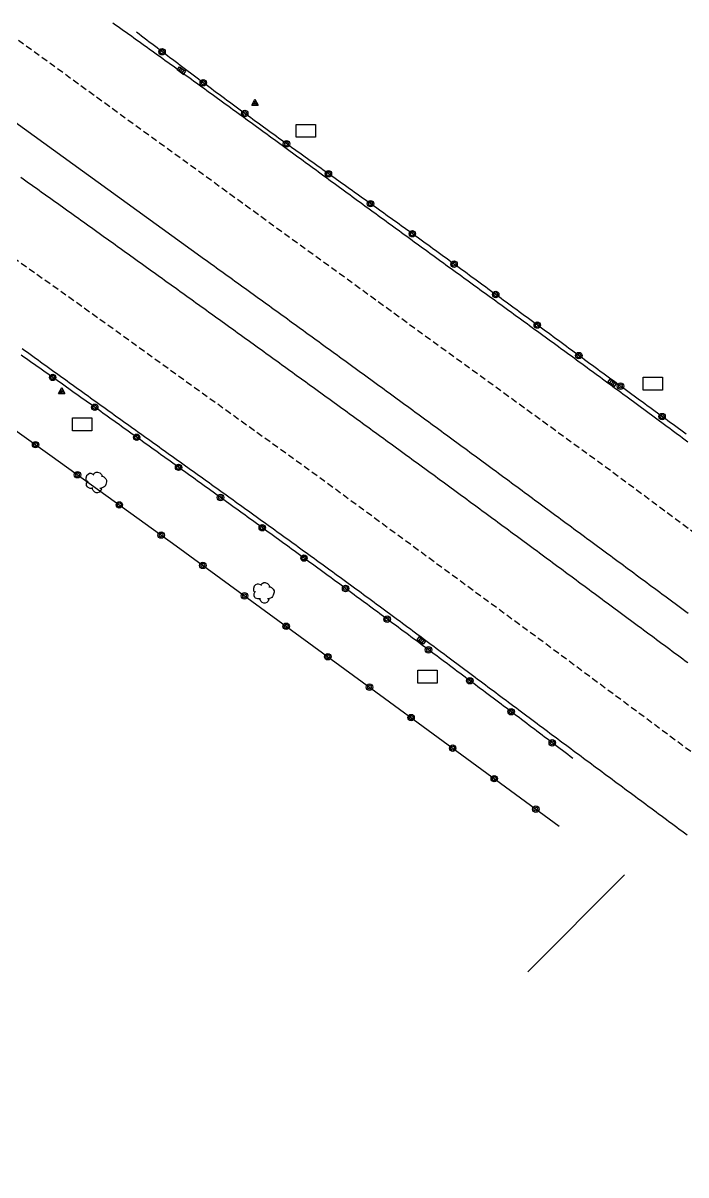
# Model space of a CAD drawing. Header units: millimetres. Extents: x 146603 to 147000, y 145000 to 146000.
# Drawn here: x 146835.2 to 146886.6, y 145393.5 to 145482.8 of the extents above; entities that cross this region are included whole.
import ezdxf

# ---------------------------------------------------------------- set-up
doc = ezdxf.new("R2010")
doc.units = ezdxf.units.MM
doc.linetypes.add('DASHED', pattern=[0.75, 0.5, -0.25])
doc.layers.get('0').update_dxf_attribs({"linetype": 'CONTINUOUS'})
for name, color, linetype in [('W0001', 6, 'DASHED'), ('W0008', 7, 'CONTINUOUS'), ('W0300', 7, 'CONTINUOUS'), ('W0302', 3, 'CONTINUOUS'), ('W0322', 7, 'CONTINUOUS'), ('W0400', 7, 'CONTINUOUS'), ('W0851', 7, 'CONTINUOUS'), ('W1471', 7, 'CONTINUOUS')]:
    doc.layers.add(name, color=color, linetype=linetype)

# ---------------------------------------------------------------- blocks, each defined once
blk = doc.blocks.new('T400')
for p, q in [((-0.15, 0.3), (0.15, 0.3)), ((-0.15, -0.25), (-0.15, 0.3)), ((-0.15, 0.15), (0.15, 0.15)), ((-0.15, 0), (0.15, 0)), ((0.15, 0.3), (0.15, -0.25)), ((-0.15, -0.15), (0.15, -0.15)), ((-0.15, -0.25), (-0.15, -0.3)), ((-0.15, -0.3), (0.15, -0.3)), ((0.15, -0.3), (0.15, -0.25))]:
    blk.add_line(p, q)
blk = doc.blocks.new('T851')
for p, q in [((-0.25, -0.15), (0, 0.317)), ((0, 0.317), (0.25, -0.15)), ((-0.25, -0.15), (0.25, -0.15))]:
    blk.add_line(p, q)
for major_axis in [(-0.106, 0.106), (-0.0354, 0.0354), (-0.0236, 0.0236)]:
    blk.add_ellipse((0, 0), major_axis=major_axis, ratio=1, start_param=3.926991, end_param=10.210176)
blk = doc.blocks.new('T300')
for p, q in [((-0.8, 0.514), (-0.857, 0.343)), ((-0.857, 0.343), (-0.857, 0.171)), ((-0.857, 0.171), (-0.743, 0.057)), ((-0.686, 0.629), (-0.8, 0.514)), ((-0.8, -0.057), (-0.743, 0.057)), ((-0.743, 0.057), (-0.686, 0.114)), ((-0.571, 0.686), (-0.686, 0.629)), ((-0.457, 0.686), (-0.571, 0.686)), ((-0.286, 0.629), (-0.457, 0.686)), ((-0.286, 0.629), (-0.171, 0.743)), ((-0.229, 0.571), (-0.286, 0.629)), ((-0.171, 0.743), (-0.057, 0.8)), ((-0.057, 0.8), (0.057, 0.8)), ((0.057, 0.8), (0.229, 0.743)), ((0.229, 0.743), (0.343, 0.629)), ((0.343, 0.629), (0.4, 0.514)), ((0.457, 0.457), (0.343, 0.457)), ((0.4, 0.514), (0.4, 0.457)), ((0.571, 0.4), (0.457, 0.457)), ((0.571, 0.4), (0.686, 0.286)), ((0.686, 0.286), (0.743, 0.171)), ((0.743, 0.057), (0.686, -0.171)), ((0.743, 0.171), (0.743, 0.057)), ((-0.8, -0.171), (-0.8, -0.057)), ((-0.8, -0.229), (-0.8, -0.171)), ((-0.743, -0.343), (-0.8, -0.229)), ((-0.686, -0.4), (-0.743, -0.343)), ((-0.514, -0.457), (-0.686, -0.4)), ((-0.4, -0.457), (-0.514, -0.457)), ((-0.4, -0.457), (-0.343, -0.457)), ((-0.343, -0.457), (-0.343, -0.4)), ((-0.343, -0.514), (-0.343, -0.457)), ((-0.286, -0.629), (-0.343, -0.514)), ((-0.171, -0.743), (-0.286, -0.629)), ((-0.057, -0.8), (-0.171, -0.743)), ((0.057, -0.8), (-0.057, -0.8)), ((0.171, -0.743), (0.057, -0.8)), ((0.229, -0.686), (0.171, -0.743)), ((0.286, -0.457), (0.229, -0.457)), ((0.286, -0.629), (0.229, -0.686)), ((0.457, -0.4), (0.286, -0.457)), ((0.343, -0.514), (0.286, -0.629)), ((0.343, -0.514), (0.343, -0.457)), ((0.571, -0.343), (0.457, -0.4)), ((0.629, -0.286), (0.571, -0.343)), ((0.686, -0.171), (0.629, -0.286))]:
    blk.add_line(p, q)
blk = doc.blocks.new('t322o')
at = {"color": 0, "linetype": 'Continuous'}
for radius in [0.25, 0.15]:
    blk.add_circle((0, 0), radius, dxfattribs=at)
blk = doc.blocks.new('T1471')
at = {"color": 0, "linetype": 'Continuous', "flags": 128}
blk.add_lwpolyline([(-0.75, -0.5), (-0.75, 0.5), (0.75, 0.5), (0.75, -0.5), (-0.75, -0.5)], dxfattribs=at)

msp = doc.modelspace()

# ---------------------------------------------------------------- linework, layer by layer
at = {"layer": 'W0001', "flags": 128}
for points in [[(146714.899, 145560.923), (146724.943, 145554.523), (146735.194, 145548.207), (146738.35, 145546.275), (146761.412, 145532.194), (146774.704, 145524.092), (146784.803, 145517.783), (146792.586, 145512.641), (146802.531, 145505.455), (146810.686, 145499.32), (146818.858, 145493.133), (146826.226, 145487.659), (146834.694, 145481.591), (146880.262, 145448.486), (146904.773, 145430.259), (146927.269, 145413.093), (146944.161, 145399.935), (146958.376, 145388.557), (146973.742, 145376.116), (146987.79, 145364.62), (146999.88, 145354.599), (147000, 145354.466)], [(146707.973, 145547.935), (146718.012, 145541.722), (146727.45, 145535.754), (146731.657, 145533.029), (146747.746, 145522.956), (146762.309, 145513.635), (146780.423, 145501.8), (146803.616, 145486.037), (146821.347, 145473.881), (146838.752, 145461.58), (146858.146, 145447.616), (146875.227, 145435.064), (146889.268, 145424.64), (146903.973, 145413.601), (146918.146, 145402.701), (146933.24, 145390.938), (146951.244, 145376.691), (146968.381, 145362.753), (146981.193, 145352.263), (146988.787, 145345.982), (146998.137, 145339.83), (147000, 145338.115)]]:
    msp.add_lwpolyline(points, dxfattribs=at)
at = {"layer": 'W0008', "flags": 128}
for points in [[(146842.188, 145482.809), (146842.393, 145482.664), (146842.598, 145482.519), (146842.802, 145482.373), (146843.006, 145482.228), (146843.211, 145482.082), (146843.415, 145481.937), (146843.619, 145481.791), (146843.823, 145481.645), (146844.026, 145481.5), (146844.229, 145481.355), (146844.431, 145481.21), (146844.634, 145481.064), (146844.836, 145480.919), (146845.039, 145480.774), (146845.241, 145480.629), (146845.443, 145480.483), (146845.646, 145480.338), (146845.848, 145480.192), (146846.05, 145480.047), (146846.252, 145479.901), (146846.455, 145479.755), (146846.657, 145479.61), (146846.859, 145479.464), (146847.061, 145479.318), (146847.263, 145479.172), (146847.465, 145479.027), (146847.667, 145478.881), (146847.869, 145478.735), (146848.071, 145478.589), (146848.273, 145478.443), (146848.475, 145478.296), (146848.677, 145478.15), (146848.878, 145478.004), (146849.08, 145477.858), (146849.282, 145477.712), (146849.484, 145477.565), (146849.685, 145477.419), (146849.887, 145477.273), (146850.089, 145477.126), (146850.29, 145476.98), (146850.492, 145476.833), (146850.693, 145476.687), (146850.895, 145476.54), (146851.096, 145476.394), (146851.298, 145476.247), (146851.499, 145476.101), (146851.701, 145475.954), (146851.902, 145475.807), (146852.104, 145475.661), (146852.305, 145475.514), (146852.507, 145475.367), (146852.708, 145475.22), (146852.909, 145475.074), (146853.111, 145474.927), (146853.312, 145474.78), (146853.513, 145474.633), (146853.715, 145474.486), (146853.916, 145474.339), (146854.117, 145474.192), (146854.318, 145474.045), (146854.52, 145473.899), (146854.721, 145473.752), (146854.922, 145473.605), (146855.123, 145473.458), (146855.324, 145473.311), (146855.526, 145473.164), (146855.727, 145473.017), (146855.928, 145472.869), (146856.129, 145472.722), (146856.33, 145472.575), (146856.531, 145472.428), (146856.733, 145472.281), (146856.934, 145472.134), (146857.135, 145471.987), (146857.336, 145471.84), (146857.537, 145471.693), (146857.738, 145471.546), (146857.939, 145471.399), (146858.141, 145471.251), (146858.342, 145471.104), (146858.543, 145470.957), (146858.744, 145470.81), (146858.945, 145470.663), (146859.146, 145470.516), (146859.347, 145470.369), (146859.548, 145470.222), (146859.75, 145470.075), (146859.951, 145469.928), (146860.152, 145469.78), (146860.353, 145469.633), (146860.554, 145469.486), (146860.755, 145469.339), (146860.956, 145469.192), (146861.158, 145469.045), (146861.359, 145468.898), (146861.56, 145468.751), (146861.761, 145468.604), (146861.962, 145468.457), (146862.164, 145468.31), (146862.365, 145468.163), (146862.566, 145468.016), (146862.767, 145467.869), (146862.969, 145467.722), (146863.17, 145467.575), (146863.371, 145467.428), (146863.572, 145467.282), (146863.774, 145467.135), (146863.975, 145466.988), (146864.176, 145466.841), (146864.378, 145466.694), (146864.579, 145466.548), (146864.781, 145466.401), (146864.982, 145466.254), (146865.183, 145466.108), (146865.385, 145465.961), (146865.586, 145465.814), (146865.789, 145465.667), (146865.992, 145465.52), (146866.194, 145465.372), (146866.397, 145465.225), (146866.599, 145465.078), (146866.802, 145464.93), (146867.005, 145464.783), (146867.207, 145464.636), (146867.41, 145464.489), (146867.613, 145464.341), (146867.816, 145464.194), (146868.018, 145464.047), (146868.221, 145463.9), (146868.424, 145463.753), (146868.626, 145463.605), (146868.829, 145463.458), (146869.032, 145463.311), (146869.235, 145463.164), (146869.437, 145463.017), (146869.64, 145462.87), (146869.843, 145462.722), (146870.046, 145462.575), (146870.249, 145462.428), (146870.451, 145462.281), (146870.654, 145462.134), (146870.857, 145461.987), (146871.06, 145461.84), (146871.262, 145461.692), (146871.465, 145461.545), (146871.668, 145461.398), (146871.871, 145461.251), (146872.073, 145461.104), (146872.276, 145460.957), (146872.479, 145460.809), (146872.681, 145460.662), (146872.884, 145460.515), (146873.087, 145460.368), (146873.289, 145460.22), (146873.492, 145460.073), (146873.695, 145459.926), (146873.897, 145459.779), (146874.1, 145459.631), (146874.303, 145459.484), (146874.505, 145459.337), (146874.708, 145459.189), (146874.91, 145459.042), (146875.113, 145458.894), (146875.315, 145458.747), (146875.518, 145458.599), (146875.72, 145458.452), (146875.923, 145458.304), (146876.125, 145458.157), (146876.328, 145458.009), (146876.53, 145457.861), (146876.733, 145457.714), (146876.935, 145457.566), (146877.137, 145457.418), (146877.34, 145457.271), (146877.542, 145457.123), (146877.744, 145456.975), (146877.946, 145456.827), (146878.148, 145456.679), (146878.351, 145456.531), (146878.553, 145456.383), (146878.755, 145456.235), (146878.957, 145456.087), (146879.159, 145455.939), (146879.361, 145455.791), (146879.563, 145455.642), (146879.763, 145455.495), (146879.964, 145455.348), (146880.164, 145455.201), (146880.364, 145455.054), (146880.565, 145454.906), (146880.765, 145454.759), (146880.965, 145454.612), (146881.166, 145454.465), (146881.366, 145454.317), (146881.566, 145454.17), (146881.766, 145454.022), (146881.967, 145453.875), (146882.167, 145453.728), (146882.367, 145453.58), (146882.567, 145453.433), (146882.767, 145453.285), (146882.967, 145453.137), (146883.167, 145452.99), (146883.367, 145452.842), (146883.567, 145452.695), (146883.768, 145452.547), (146883.968, 145452.399), (146884.168, 145452.252), (146884.368, 145452.104), (146884.568, 145451.956), (146884.767, 145451.809), (146884.967, 145451.661), (146885.167, 145451.513), (146885.367, 145451.365), (146885.567, 145451.217), (146885.767, 145451.069), (146885.967, 145450.922), (146886.167, 145450.774), (146886.367, 145450.626), (146886.566, 145450.478), (146886.766, 145450.33)], [(146886.811, 145436.999), (146886.609, 145437.148), (146886.408, 145437.297), (146886.206, 145437.446), (146886.005, 145437.595), (146885.803, 145437.744), (146885.602, 145437.893), (146885.4, 145438.042), (146885.199, 145438.191), (146884.997, 145438.34), (146884.795, 145438.489), (146884.594, 145438.638), (146884.392, 145438.787), (146884.191, 145438.935), (146883.989, 145439.084), (146883.787, 145439.233), (146883.586, 145439.382), (146883.384, 145439.531), (146883.183, 145439.68), (146882.981, 145439.829), (146882.779, 145439.978), (146882.578, 145440.127), (146882.376, 145440.276), (146882.174, 145440.425), (146881.973, 145440.574), (146881.771, 145440.723), (146881.57, 145440.872), (146881.368, 145441.021), (146881.166, 145441.17), (146880.965, 145441.319), (146880.763, 145441.467), (146880.562, 145441.616), (146880.36, 145441.765), (146880.159, 145441.914), (146879.958, 145442.063), (146879.756, 145442.211), (146879.555, 145442.36), (146879.353, 145442.509), (146879.152, 145442.658), (146878.951, 145442.806), (146878.749, 145442.955), (146878.548, 145443.104), (146878.346, 145443.253), (146878.145, 145443.402), (146877.943, 145443.55), (146877.742, 145443.699), (146877.54, 145443.848), (146877.339, 145443.996), (146877.137, 145444.145), (146876.936, 145444.294), (146876.735, 145444.443), (146876.533, 145444.591), (146876.332, 145444.74), (146876.13, 145444.889), (146875.929, 145445.037), (146875.727, 145445.186), (146875.526, 145445.335), (146875.324, 145445.483), (146875.123, 145445.632), (146874.921, 145445.781), (146874.719, 145445.929), (146874.518, 145446.078), (146874.316, 145446.227), (146874.115, 145446.375), (146873.913, 145446.524), (146873.712, 145446.672), (146873.51, 145446.821), (146873.308, 145446.969), (146873.107, 145447.118), (146872.905, 145447.267), (146872.704, 145447.415), (146872.502, 145447.564), (146872.3, 145447.712), (146872.099, 145447.861), (146871.897, 145448.009), (146871.695, 145448.157), (146871.494, 145448.306), (146871.292, 145448.454), (146871.09, 145448.603), (146870.889, 145448.751), (146870.687, 145448.899), (146870.485, 145449.048), (146870.283, 145449.196), (146870.082, 145449.345), (146869.88, 145449.493), (146869.678, 145449.641), (146869.476, 145449.789), (146869.274, 145449.938), (146869.073, 145450.086), (146868.871, 145450.234), (146868.669, 145450.382), (146868.467, 145450.53), (146868.265, 145450.679), (146868.063, 145450.827), (146867.861, 145450.975), (146867.659, 145451.123), (146867.457, 145451.271), (146867.256, 145451.419), (146867.054, 145451.567), (146866.852, 145451.715), (146866.65, 145451.863), (146866.448, 145452.011), (146866.246, 145452.159), (146866.043, 145452.307), (146865.841, 145452.455), (146865.639, 145452.603), (146865.437, 145452.751), (146865.235, 145452.899), (146865.033, 145453.046), (146864.831, 145453.194), (146864.629, 145453.342), (146864.426, 145453.49), (146864.224, 145453.638), (146864.022, 145453.785), (146863.82, 145453.933), (146863.617, 145454.081), (146863.415, 145454.228), (146863.213, 145454.376), (146863.01, 145454.524), (146862.808, 145454.671), (146862.606, 145454.819), (146862.403, 145454.967), (146862.201, 145455.114), (146861.998, 145455.262), (146861.796, 145455.409), (146861.593, 145455.557), (146861.391, 145455.704), (146861.188, 145455.852), (146860.986, 145455.999), (146860.783, 145456.147), (146860.581, 145456.294), (146860.378, 145456.442), (146860.176, 145456.589), (146859.973, 145456.736), (146859.771, 145456.884), (146859.568, 145457.031), (146859.365, 145457.178), (146859.163, 145457.326), (146858.96, 145457.473), (146858.757, 145457.62), (146858.555, 145457.768), (146858.352, 145457.915), (146858.149, 145458.062), (146857.947, 145458.209), (146857.744, 145458.356), (146857.541, 145458.504), (146857.339, 145458.651), (146857.136, 145458.798), (146856.933, 145458.945), (146856.73, 145459.092), (146856.527, 145459.239), (146856.325, 145459.386), (146856.122, 145459.533), (146855.919, 145459.68), (146855.716, 145459.827), (146855.513, 145459.974), (146855.31, 145460.121), (146855.107, 145460.268), (146854.904, 145460.415), (146854.702, 145460.562), (146854.499, 145460.708), (146854.296, 145460.855), (146854.093, 145461.002), (146853.89, 145461.149), (146853.687, 145461.296), (146853.484, 145461.443), (146853.281, 145461.589), (146853.078, 145461.736), (146852.875, 145461.883), (146852.672, 145462.029), (146852.468, 145462.176), (146852.265, 145462.323), (146852.062, 145462.469), (146851.859, 145462.616), (146851.656, 145462.763), (146851.453, 145462.909), (146851.25, 145463.056), (146851.047, 145463.202), (146850.843, 145463.349), (146850.64, 145463.495), (146850.437, 145463.642), (146850.234, 145463.788), (146850.03, 145463.935), (146849.827, 145464.081), (146849.624, 145464.228), (146849.421, 145464.374), (146849.217, 145464.52), (146849.014, 145464.667), (146831.102, 145477.624)], [(146835.037, 145470.849), (146835.24, 145470.705), (146835.444, 145470.56), (146835.647, 145470.415), (146835.851, 145470.27), (146836.054, 145470.125), (146836.258, 145469.98), (146836.461, 145469.835), (146836.664, 145469.69), (146836.868, 145469.545), (146837.071, 145469.4), (146837.274, 145469.255), (146837.478, 145469.11), (146837.681, 145468.964), (146837.884, 145468.819), (146838.088, 145468.674), (146838.291, 145468.529), (146838.494, 145468.383), (146838.697, 145468.238), (146838.9, 145468.093), (146839.104, 145467.948), (146839.307, 145467.802), (146839.51, 145467.657), (146839.713, 145467.511), (146839.916, 145467.366), (146840.119, 145467.22), (146840.322, 145467.075), (146840.525, 145466.93), (146840.728, 145466.784), (146840.931, 145466.639), (146841.134, 145466.493), (146841.337, 145466.348), (146841.54, 145466.202), (146841.744, 145466.056), (146841.947, 145465.911), (146842.15, 145465.765), (146842.353, 145465.62), (146842.556, 145465.474), (146842.758, 145465.328), (146842.961, 145465.183), (146843.164, 145465.037), (146843.367, 145464.892), (146843.57, 145464.746), (146843.773, 145464.601), (146843.975, 145464.455), (146844.178, 145464.31), (146844.38, 145464.165), (146844.583, 145464.02), (146844.785, 145463.874), (146844.987, 145463.729), (146845.19, 145463.583), (146845.392, 145463.438), (146845.595, 145463.293), (146845.797, 145463.147), (146845.999, 145463.002), (146846.202, 145462.856), (146846.404, 145462.711), (146846.607, 145462.566), (146846.809, 145462.42), (146847.011, 145462.275), (146847.214, 145462.129), (146847.416, 145461.984), (146847.618, 145461.838), (146847.82, 145461.693), (146848.023, 145461.547), (146848.225, 145461.402), (146848.427, 145461.256), (146848.63, 145461.11), (146848.832, 145460.965), (146849.034, 145460.819), (146849.236, 145460.674), (146849.438, 145460.528), (146849.641, 145460.382), (146849.843, 145460.237), (146850.045, 145460.091), (146850.247, 145459.945), (146850.449, 145459.8), (146850.652, 145459.654), (146850.854, 145459.508), (146851.056, 145459.363), (146851.258, 145459.217), (146851.46, 145459.071), (146851.662, 145458.925), (146851.864, 145458.78), (146852.066, 145458.634), (146852.269, 145458.488), (146852.471, 145458.342), (146852.673, 145458.196), (146852.875, 145458.05), (146853.077, 145457.905), (146853.279, 145457.759), (146853.481, 145457.613), (146853.683, 145457.467), (146853.885, 145457.321), (146854.087, 145457.175), (146854.289, 145457.029), (146854.491, 145456.883), (146854.693, 145456.737), (146854.895, 145456.591), (146855.097, 145456.445), (146855.298, 145456.299), (146855.5, 145456.153), (146855.702, 145456.007), (146855.904, 145455.861), (146856.106, 145455.715), (146856.308, 145455.569), (146856.51, 145455.422), (146856.712, 145455.276), (146856.913, 145455.13), (146857.115, 145454.984), (146857.317, 145454.838), (146857.519, 145454.692), (146857.721, 145454.545), (146857.922, 145454.399), (146858.124, 145454.253), (146858.326, 145454.107), (146858.528, 145453.96), (146858.729, 145453.814), (146858.931, 145453.668), (146859.133, 145453.521), (146859.335, 145453.375), (146859.536, 145453.229), (146859.738, 145453.082), (146859.94, 145452.936), (146860.141, 145452.789), (146860.343, 145452.643), (146860.544, 145452.497), (146860.746, 145452.35), (146860.948, 145452.204), (146861.149, 145452.057), (146861.351, 145451.911), (146861.552, 145451.764), (146861.754, 145451.617), (146861.955, 145451.471), (146862.157, 145451.324), (146862.358, 145451.178), (146862.56, 145451.031), (146862.761, 145450.884), (146862.963, 145450.738), (146863.164, 145450.591), (146863.366, 145450.444), (146863.567, 145450.298), (146863.769, 145450.151), (146863.97, 145450.004), (146864.171, 145449.857), (146864.373, 145449.711), (146864.574, 145449.564), (146864.776, 145449.417), (146864.977, 145449.27), (146865.178, 145449.123), (146865.38, 145448.976), (146865.581, 145448.83), (146865.782, 145448.683), (146865.983, 145448.536), (146866.185, 145448.389), (146866.386, 145448.242), (146866.587, 145448.095), (146866.79, 145447.947), (146866.992, 145447.799), (146867.195, 145447.651), (146867.397, 145447.503), (146867.6, 145447.354), (146867.802, 145447.206), (146868.005, 145447.058), (146868.207, 145446.91), (146868.409, 145446.762), (146868.612, 145446.613), (146868.814, 145446.465), (146869.017, 145446.317), (146869.219, 145446.168), (146869.421, 145446.02), (146869.623, 145445.871), (146869.826, 145445.723), (146870.028, 145445.574), (146870.23, 145445.426), (146870.432, 145445.277), (146870.634, 145445.129), (146870.837, 145444.98), (146871.039, 145444.831), (146871.241, 145444.683), (146871.443, 145444.534), (146871.645, 145444.385), (146871.847, 145444.237), (146872.049, 145444.088), (146872.251, 145443.939), (146872.453, 145443.79), (146872.655, 145443.642), (146872.857, 145443.493), (146873.059, 145443.344), (146873.261, 145443.195), (146873.463, 145443.046), (146873.665, 145442.897), (146873.867, 145442.748), (146874.069, 145442.599), (146874.271, 145442.45), (146874.473, 145442.302), (146874.674, 145442.153), (146874.876, 145442.004), (146875.078, 145441.854), (146875.28, 145441.705), (146875.482, 145441.556), (146875.683, 145441.407), (146875.885, 145441.258), (146876.087, 145441.109), (146876.289, 145440.96), (146876.491, 145440.811), (146876.692, 145440.662), (146876.894, 145440.513), (146877.096, 145440.363), (146877.297, 145440.214), (146877.499, 145440.065), (146877.701, 145439.916), (146877.903, 145439.767), (146878.104, 145439.617), (146878.306, 145439.468), (146878.508, 145439.319), (146878.709, 145439.17), (146878.911, 145439.02), (146879.113, 145438.871), (146879.314, 145438.722), (146879.516, 145438.572), (146879.718, 145438.423), (146879.919, 145438.274), (146880.121, 145438.125), (146880.322, 145437.975), (146880.524, 145437.826), (146880.726, 145437.677), (146880.927, 145437.527), (146881.129, 145437.378), (146881.33, 145437.229), (146881.532, 145437.079), (146881.734, 145436.93), (146881.935, 145436.781), (146882.137, 145436.631), (146882.338, 145436.482), (146882.54, 145436.332), (146882.742, 145436.183), (146882.943, 145436.034), (146883.145, 145435.884), (146883.346, 145435.735), (146883.548, 145435.586), (146883.75, 145435.436), (146883.951, 145435.287), (146884.153, 145435.138), (146884.355, 145434.988), (146884.557, 145434.839), (146884.758, 145434.689), (146884.96, 145434.54), (146885.162, 145434.39), (146885.364, 145434.241), (146885.566, 145434.091), (146885.768, 145433.942), (146885.97, 145433.792), (146886.171, 145433.643), (146886.373, 145433.493), (146886.575, 145433.344), (146886.777, 145433.194)], [(146886.715, 145419.822), (146886.514, 145419.971), (146886.314, 145420.12), (146886.113, 145420.268), (146885.913, 145420.417), (146885.712, 145420.566), (146885.511, 145420.714), (146885.311, 145420.863), (146885.11, 145421.011), (146884.909, 145421.16), (146884.709, 145421.308), (146884.508, 145421.457), (146884.307, 145421.605), (146884.107, 145421.754), (146883.906, 145421.903), (146883.705, 145422.051), (146883.505, 145422.2), (146883.304, 145422.348), (146883.103, 145422.497), (146882.903, 145422.645), (146882.702, 145422.794), (146882.501, 145422.942), (146882.3, 145423.091), (146882.1, 145423.239), (146881.899, 145423.388), (146881.698, 145423.536), (146881.498, 145423.685), (146881.297, 145423.833), (146881.097, 145423.982), (146880.896, 145424.131), (146880.695, 145424.279), (146880.495, 145424.428), (146880.294, 145424.576), (146880.094, 145424.725), (146879.893, 145424.874), (146879.692, 145425.023), (146879.492, 145425.171), (146879.291, 145425.32), (146879.091, 145425.469), (146878.89, 145425.618), (146878.69, 145425.767), (146878.49, 145425.915), (146878.289, 145426.064), (146878.089, 145426.213), (146877.888, 145426.363), (146877.688, 145426.512), (146877.487, 145426.661), (146877.286, 145426.811), (146877.086, 145426.96), (146876.885, 145427.109), (146876.685, 145427.259), (146876.484, 145427.408), (146876.283, 145427.558), (146876.083, 145427.707), (146875.882, 145427.857), (146875.682, 145428.006), (146875.482, 145428.156), (146875.281, 145428.305), (146875.081, 145428.455), (146874.88, 145428.605), (146874.68, 145428.754), (146874.479, 145428.904), (146874.279, 145429.054), (146874.079, 145429.203), (146873.878, 145429.353), (146873.678, 145429.503), (146873.478, 145429.652), (146873.277, 145429.802), (146873.077, 145429.952), (146872.876, 145430.102), (146872.676, 145430.251), (146872.476, 145430.401), (146872.275, 145430.551), (146872.075, 145430.7), (146871.875, 145430.85), (146871.674, 145431), (146871.474, 145431.15), (146871.274, 145431.299), (146871.073, 145431.449), (146870.873, 145431.599), (146870.673, 145431.748), (146870.472, 145431.898), (146870.272, 145432.048), (146870.071, 145432.197), (146869.871, 145432.347), (146869.671, 145432.497), (146869.47, 145432.646), (146869.27, 145432.796), (146869.069, 145432.945), (146868.869, 145433.095), (146868.668, 145433.244), (146868.468, 145433.394), (146868.267, 145433.543), (146868.067, 145433.693), (146867.866, 145433.842), (146867.665, 145433.992), (146867.465, 145434.141), (146867.264, 145434.29), (146867.064, 145434.44), (146866.863, 145434.589), (146866.662, 145434.738), (146866.461, 145434.887), (146866.261, 145435.036), (146866.06, 145435.186), (146865.859, 145435.335), (146865.658, 145435.484), (146865.457, 145435.633), (146865.256, 145435.782), (146865.056, 145435.931), (146864.855, 145436.08), (146864.654, 145436.228), (146864.453, 145436.377), (146864.251, 145436.526), (146864.05, 145436.675), (146863.849, 145436.823), (146863.648, 145436.972), (146863.447, 145437.12), (146863.246, 145437.269), (146863.044, 145437.417), (146862.843, 145437.566), (146862.642, 145437.714), (146862.44, 145437.862), (146862.239, 145438.011), (146862.037, 145438.159), (146861.836, 145438.307), (146861.634, 145438.455), (146861.432, 145438.603), (146861.231, 145438.751), (146861.029, 145438.899), (146860.827, 145439.046), (146860.625, 145439.194), (146860.423, 145439.342), (146860.22, 145439.49), (146860.017, 145439.638), (146859.815, 145439.786), (146859.612, 145439.934), (146859.409, 145440.082), (146859.206, 145440.229), (146859.004, 145440.377), (146858.801, 145440.525), (146858.598, 145440.672), (146858.395, 145440.82), (146858.192, 145440.967), (146857.989, 145441.115), (146857.786, 145441.262), (146857.583, 145441.41), (146857.38, 145441.557), (146857.177, 145441.704), (146856.973, 145441.851), (146856.77, 145441.999), (146856.567, 145442.146), (146856.364, 145442.293), (146856.16, 145442.44), (146855.957, 145442.587), (146855.754, 145442.734), (146855.55, 145442.881), (146855.347, 145443.028), (146855.143, 145443.175), (146854.94, 145443.321), (146854.736, 145443.468), (146854.533, 145443.615), (146854.329, 145443.762), (146854.126, 145443.908), (146853.922, 145444.055), (146853.719, 145444.201), (146853.515, 145444.348), (146853.311, 145444.495), (146853.108, 145444.641), (146852.904, 145444.788), (146852.7, 145444.934), (146852.497, 145445.081), (146852.293, 145445.227), (146852.089, 145445.373), (146851.885, 145445.52), (146851.681, 145445.666), (146851.478, 145445.812), (146851.274, 145445.959), (146851.07, 145446.105), (146850.866, 145446.251), (146850.662, 145446.397), (146850.458, 145446.544), (146850.254, 145446.69), (146850.05, 145446.836), (146849.846, 145446.982), (146849.643, 145447.128), (146849.439, 145447.275), (146849.235, 145447.421), (146849.031, 145447.567), (146848.827, 145447.713), (146848.623, 145447.859), (146848.419, 145448.005), (146848.215, 145448.151), (146848.011, 145448.297), (146847.807, 145448.443), (146847.603, 145448.589), (146847.399, 145448.735), (146847.195, 145448.881), (146846.991, 145449.027), (146846.787, 145449.173), (146846.582, 145449.319), (146846.378, 145449.465), (146846.174, 145449.612), (146845.97, 145449.758), (146845.766, 145449.904), (146845.562, 145450.05), (146845.358, 145450.196), (146845.154, 145450.342), (146844.95, 145450.488), (146844.746, 145450.634), (146844.542, 145450.78), (146844.338, 145450.926), (146844.134, 145451.072), (146843.93, 145451.218), (146843.726, 145451.364), (146843.522, 145451.51), (146843.318, 145451.656), (146843.114, 145451.802), (146842.91, 145451.948), (146842.706, 145452.095), (146842.502, 145452.241), (146842.298, 145452.387), (146842.094, 145452.533), (146841.89, 145452.679), (146841.687, 145452.825), (146841.483, 145452.972), (146841.279, 145453.118), (146841.075, 145453.264), (146840.871, 145453.41), (146840.667, 145453.557), (146840.463, 145453.703), (146840.26, 145453.849), (146840.056, 145453.996), (146839.852, 145454.142), (146839.648, 145454.289), (146839.445, 145454.435), (146839.241, 145454.581), (146839.037, 145454.728), (146838.833, 145454.874), (146838.63, 145455.021), (146838.426, 145455.168), (146838.222, 145455.315), (146838.017, 145455.462), (146837.813, 145455.61), (146837.608, 145455.757), (146837.404, 145455.905), (146837.2, 145456.052), (146836.995, 145456.2), (146836.791, 145456.348), (146836.587, 145456.495), (146836.382, 145456.643), (146836.178, 145456.791), (146835.974, 145456.938), (146835.77, 145457.086), (146835.566, 145457.234), (146835.361, 145457.382), (146835.157, 145457.529)]]:
    msp.add_lwpolyline(points, dxfattribs=at)
at = {"layer": 'W0302', "flags": 128}
msp.add_lwpolyline([(146874.376, 145409.211), (146881.85, 145416.752)], dxfattribs=at)
at = {"layer": 'W0322', "flags": 128}
for points in [[(146886.64, 145450.921), (146886.439, 145451.067), (146886.238, 145451.213), (146886.037, 145451.359), (146885.836, 145451.506), (146885.635, 145451.652), (146885.434, 145451.798), (146885.234, 145451.944), (146885.033, 145452.091), (146884.832, 145452.237), (146884.631, 145452.383), (146884.431, 145452.53), (146884.23, 145452.676), (146884.029, 145452.822), (146883.828, 145452.969), (146883.628, 145453.115), (146883.427, 145453.262), (146883.227, 145453.408), (146883.026, 145453.555), (146882.826, 145453.702), (146882.623, 145453.85), (146882.42, 145453.999), (146882.217, 145454.147), (146882.014, 145454.296), (146881.812, 145454.444), (146881.609, 145454.593), (146881.406, 145454.742), (146881.203, 145454.89), (146881.001, 145455.039), (146880.798, 145455.188), (146880.595, 145455.336), (146880.393, 145455.485), (146880.19, 145455.634), (146879.987, 145455.783), (146879.784, 145455.931), (146879.582, 145456.08), (146879.379, 145456.229), (146879.177, 145456.378), (146878.974, 145456.526), (146878.771, 145456.675), (146878.569, 145456.824), (146878.366, 145456.973), (146878.163, 145457.122), (146877.961, 145457.271), (146877.758, 145457.419), (146877.556, 145457.568), (146877.353, 145457.717), (146877.15, 145457.866), (146876.948, 145458.015), (146876.745, 145458.164), (146876.543, 145458.312), (146876.34, 145458.461), (146876.138, 145458.61), (146875.935, 145458.759), (146875.732, 145458.908), (146875.53, 145459.057), (146875.327, 145459.206), (146875.124, 145459.354), (146874.922, 145459.503), (146874.719, 145459.652), (146874.517, 145459.801), (146874.314, 145459.95), (146874.111, 145460.098), (146873.909, 145460.247), (146873.706, 145460.396), (146873.503, 145460.545), (146873.301, 145460.693), (146873.098, 145460.842), (146872.895, 145460.991), (146872.693, 145461.139), (146872.49, 145461.288), (146872.287, 145461.437), (146872.084, 145461.585), (146871.882, 145461.734), (146871.679, 145461.883), (146871.476, 145462.031), (146871.273, 145462.18), (146871.07, 145462.328), (146870.867, 145462.477), (146870.665, 145462.625), (146870.462, 145462.774), (146870.259, 145462.922), (146870.056, 145463.07), (146869.853, 145463.219), (146869.65, 145463.367), (146869.447, 145463.515), (146869.244, 145463.664), (146869.041, 145463.812), (146868.838, 145463.96), (146868.635, 145464.108), (146868.432, 145464.256), (146868.228, 145464.404), (146868.025, 145464.552), (146867.822, 145464.701), (146867.619, 145464.849), (146867.416, 145464.996), (146867.212, 145465.144), (146867.009, 145465.292), (146866.806, 145465.44), (146866.602, 145465.588), (146866.399, 145465.736), (146866.195, 145465.883), (146865.992, 145466.031), (146865.789, 145466.179), (146865.587, 145466.325), (146865.386, 145466.47), (146865.184, 145466.616), (146864.982, 145466.762), (146864.78, 145466.907), (146864.579, 145467.053), (146864.377, 145467.198), (146864.175, 145467.344), (146863.973, 145467.489), (146863.771, 145467.634), (146863.568, 145467.779), (146863.366, 145467.924), (146863.164, 145468.069), (146862.962, 145468.214), (146862.759, 145468.358), (146862.557, 145468.503), (146862.354, 145468.648), (146862.152, 145468.792), (146861.949, 145468.937), (146861.747, 145469.081), (146861.544, 145469.226), (146861.342, 145469.37), (146861.139, 145469.515), (146860.936, 145469.659), (146860.734, 145469.803), (146860.531, 145469.948), (146860.329, 145470.092), (146860.126, 145470.236), (146859.923, 145470.381), (146859.72, 145470.525), (146859.518, 145470.669), (146859.315, 145470.813), (146859.112, 145470.958), (146858.91, 145471.102), (146858.707, 145471.247), (146858.505, 145471.391), (146858.302, 145471.535), (146858.099, 145471.68), (146857.897, 145471.824), (146857.694, 145471.969), (146857.492, 145472.113), (146857.289, 145472.258), (146857.087, 145472.403), (146856.885, 145472.547), (146856.682, 145472.692), (146856.48, 145472.837), (146856.278, 145472.982), (146856.076, 145473.127), (146855.874, 145473.272), (146855.671, 145473.417), (146855.469, 145473.563), (146855.268, 145473.708), (146855.066, 145473.853), (146854.864, 145473.999), (146854.662, 145474.145), (146854.461, 145474.29), (146854.259, 145474.436), (146854.057, 145474.582), (146853.856, 145474.728), (146853.655, 145474.874), (146853.454, 145475.021), (146853.252, 145475.167), (146853.051, 145475.314), (146852.851, 145475.461), (146852.65, 145475.607), (146852.449, 145475.755), (146852.248, 145475.902), (146852.046, 145476.05), (146851.844, 145476.199), (146851.641, 145476.348), (146851.439, 145476.497), (146851.237, 145476.646), (146851.035, 145476.796), (146850.833, 145476.945), (146850.631, 145477.094), (146850.43, 145477.244), (146850.228, 145477.394), (146850.026, 145477.543), (146849.825, 145477.693), (146849.623, 145477.843), (146849.422, 145477.993), (146849.221, 145478.144), (146849.019, 145478.294), (146848.818, 145478.444), (146848.617, 145478.595), (146848.416, 145478.745), (146848.215, 145478.896), (146848.014, 145479.047), (146847.814, 145479.198), (146847.613, 145479.349), (146847.412, 145479.5), (146847.212, 145479.651), (146847.011, 145479.803), (146846.811, 145479.954), (146846.611, 145480.106), (146846.411, 145480.257), (146846.21, 145480.409), (146846.01, 145480.561), (146845.81, 145480.713), (146845.611, 145480.865), (146845.411, 145481.017), (146845.211, 145481.169), (146845.011, 145481.322), (146844.812, 145481.474), (146844.612, 145481.627), (146844.413, 145481.779), (146844.214, 145481.932), (146844.014, 145482.085)], [(146808.518, 145469.849), (146824.437, 145458.493), (146837.476, 145449.181), (146847.084, 145442.255), (146863.249, 145430.444), (146876.792, 145420.507)], [(146877.853, 145425.769), (146877.654, 145425.92), (146877.456, 145426.07), (146877.258, 145426.221), (146877.059, 145426.372), (146876.861, 145426.523), (146876.662, 145426.673), (146876.464, 145426.824), (146876.265, 145426.975), (146876.066, 145427.125), (146875.868, 145427.276), (146875.669, 145427.426), (146875.47, 145427.577), (146875.272, 145427.727), (146875.073, 145427.877), (146874.874, 145428.028), (146874.675, 145428.178), (146874.476, 145428.328), (146874.278, 145428.479), (146874.079, 145428.629), (146873.88, 145428.779), (146873.681, 145428.929), (146873.482, 145429.079), (146873.283, 145429.229), (146873.084, 145429.379), (146872.885, 145429.529), (146872.686, 145429.679), (146872.487, 145429.829), (146872.287, 145429.979), (146872.088, 145430.129), (146871.889, 145430.278), (146871.69, 145430.428), (146871.491, 145430.578), (146871.291, 145430.728), (146871.092, 145430.877), (146870.893, 145431.027), (146870.693, 145431.176), (146870.494, 145431.326), (146870.295, 145431.475), (146870.095, 145431.625), (146869.896, 145431.774), (146869.696, 145431.924), (146869.497, 145432.073), (146869.297, 145432.222), (146869.097, 145432.371), (146868.898, 145432.521), (146868.698, 145432.67), (146868.499, 145432.819), (146868.299, 145432.968), (146868.099, 145433.117), (146867.899, 145433.266), (146867.7, 145433.415), (146867.5, 145433.564), (146867.3, 145433.713), (146867.1, 145433.862), (146866.9, 145434.011), (146866.7, 145434.16), (146866.5, 145434.308), (146866.3, 145434.457), (146866.1, 145434.606), (146865.9, 145434.755), (146865.7, 145434.903), (146865.5, 145435.052), (146865.3, 145435.2), (146865.1, 145435.349), (146864.9, 145435.497), (146864.699, 145435.646), (146864.499, 145435.794), (146864.299, 145435.943), (146864.099, 145436.091), (146863.898, 145436.239), (146863.698, 145436.387), (146863.498, 145436.536), (146863.297, 145436.684), (146863.097, 145436.832), (146862.896, 145436.98), (146862.696, 145437.128), (146862.495, 145437.276), (146862.295, 145437.424), (146862.094, 145437.572), (146861.894, 145437.72), (146861.693, 145437.868), (146861.492, 145438.016), (146861.292, 145438.164), (146861.091, 145438.311), (146860.89, 145438.459), (146860.69, 145438.607), (146860.489, 145438.754), (146860.287, 145438.902), (146860.086, 145439.05), (146859.884, 145439.198), (146859.683, 145439.346), (146859.481, 145439.494), (146859.28, 145439.642), (146859.078, 145439.79), (146858.876, 145439.938), (146858.675, 145440.085), (146858.473, 145440.233), (146858.271, 145440.381), (146858.069, 145440.528), (146857.867, 145440.676), (146857.666, 145440.823), (146857.464, 145440.971), (146857.262, 145441.118), (146857.06, 145441.266), (146856.858, 145441.413), (146856.656, 145441.56), (146856.454, 145441.708), (146856.252, 145441.855), (146856.05, 145442.002), (146855.848, 145442.149), (146855.646, 145442.296), (146855.443, 145442.444), (146855.241, 145442.591), (146855.039, 145442.738), (146854.837, 145442.885), (146854.635, 145443.032), (146854.432, 145443.179), (146854.23, 145443.325), (146854.028, 145443.472), (146853.825, 145443.619), (146853.623, 145443.766), (146853.42, 145443.913), (146853.218, 145444.059), (146853.016, 145444.206), (146852.813, 145444.353), (146852.611, 145444.499), (146852.408, 145444.646), (146852.206, 145444.792), (146852.003, 145444.939), (146851.8, 145445.085), (146851.598, 145445.232), (146851.395, 145445.378), (146851.192, 145445.525), (146850.99, 145445.671), (146850.787, 145445.817), (146850.584, 145445.964), (146850.382, 145446.11), (146850.179, 145446.256), (146849.976, 145446.403), (146849.773, 145446.549), (146849.571, 145446.695), (146849.368, 145446.841), (146849.165, 145446.987), (146848.962, 145447.133), (146848.759, 145447.279), (146848.556, 145447.425), (146848.353, 145447.572), (146848.15, 145447.718), (146847.947, 145447.864), (146847.744, 145448.009), (146847.541, 145448.155), (146847.338, 145448.301), (146847.135, 145448.447), (146846.932, 145448.593), (146846.729, 145448.739), (146846.526, 145448.885), (146846.323, 145449.031), (146846.12, 145449.176), (146845.917, 145449.322), (146845.714, 145449.468), (146845.511, 145449.614), (146845.307, 145449.759), (146845.104, 145449.905), (146844.901, 145450.051), (146844.698, 145450.196), (146844.495, 145450.342), (146844.291, 145450.488), (146844.088, 145450.633), (146843.885, 145450.779), (146843.682, 145450.924), (146843.478, 145451.07), (146843.275, 145451.215), (146843.072, 145451.361), (146842.868, 145451.506), (146842.665, 145451.652), (146842.462, 145451.797), (146842.258, 145451.943), (146842.055, 145452.088), (146841.852, 145452.234), (146841.648, 145452.379), (146841.445, 145452.524), (146841.242, 145452.67), (146841.038, 145452.815), (146840.835, 145452.961), (146840.631, 145453.106), (146840.426, 145453.252), (146840.221, 145453.399), (146840.016, 145453.545), (146839.811, 145453.691), (146839.606, 145453.837), (146839.4, 145453.983), (146839.195, 145454.129), (146838.99, 145454.275), (146838.784, 145454.421), (146838.579, 145454.566), (146838.373, 145454.712), (146838.167, 145454.857), (146837.962, 145455.003), (146837.756, 145455.148), (146837.55, 145455.294), (146837.344, 145455.439), (146837.139, 145455.584), (146836.933, 145455.729), (146836.727, 145455.875), (146836.521, 145456.02), (146836.315, 145456.165), (146836.109, 145456.31), (146835.903, 145456.455), (146835.697, 145456.6), (146835.491, 145456.745), (146835.285, 145456.89), (146835.079, 145457.035)]]:
    msp.add_lwpolyline(points, dxfattribs=at)

# ---------------------------------------------------------------- block references
at = {"layer": 'W0300'}
for p in [(146840.95, 145447.168), (146853.942, 145438.602)]:
    msp.add_blockref('T300', p, dxfattribs=at)
at = {"layer": 'W0322'}
for p, rotation in [((146846.001, 145480.568), 142.7672364753623), ((146849.197, 145478.162), 143.2443452666733), ((146852.412, 145475.782), 143.7285602697764), ((146855.649, 145473.433), 144.2803385210841), ((146858.903, 145471.107), 144.5316050399665), ((146862.161, 145468.786), 144.469284107141), ((146865.41, 145466.453), 144.1007067896145), ((146868.645, 145464.1), 143.8863610546708), ((146871.874, 145461.739), 143.7693844706319), ((146875.099, 145459.373), 143.7041729186828), ((146878.323, 145457.005), 143.7004462680017), ((146837.52, 145455.315), 144.7741088342286), ((146881.548, 145454.638), 143.7582044906102), ((146840.781, 145452.999), 144.4499961620838), ((146884.777, 145452.277), 143.9122479754397), ((146844.034, 145450.672), 144.3874471443958), ((146836.192, 145450.098), 324.4682108002455), ((146839.441, 145447.764), 324.2135409676941), ((146847.284, 145448.34), 144.2995820979337), ((146850.53, 145446.003), 144.1864006485609), ((146842.686, 145445.425), 324.2135409676941), ((146853.771, 145443.658), 144.0479032393839), ((146845.931, 145443.086), 324.2135409676941), ((146849.166, 145440.734), 323.8473675082594), ((146857.006, 145441.305), 143.8840917358391), ((146860.233, 145438.942), 143.6949702515091), ((146852.396, 145438.374), 323.8473675082594), ((146863.453, 145436.569), 143.5203036936324), ((146855.625, 145436.014), 323.8473675082594), ((146858.855, 145433.654), 323.8473675082594), ((146866.666, 145434.186), 143.3485543117802), ((146869.871, 145431.793), 143.1768024260477), ((146862.085, 145431.295), 323.8473675082594), ((146873.069, 145429.39), 143.0050511056813), ((146865.312, 145428.931), 323.7320068106208), ((146868.537, 145426.565), 323.7320068106208), ((146876.26, 145426.978), 142.8333034653014), ((146871.762, 145424.198), 323.7320068106208), ((146874.987, 145421.832), 323.7320068106208)]:
    msp.add_blockref('t322o', p, dxfattribs=dict(at, rotation=rotation))
at = {"layer": 'W0400'}
for p, rotation in [((146847.504, 145479.109), 54.1659962925818), ((146880.912, 145454.885), 53.66706622470798), ((146866.089, 145434.916), 233.3959625174036)]:
    msp.add_blockref('T400', p, dxfattribs=dict(at, rotation=rotation))
at = {"layer": 'W0851'}
for p in [(146853.202, 145476.568), (146838.224, 145454.217)]:
    msp.add_blockref('T851', p, dxfattribs=at)
at = {"layer": 'W1471'}
for p in [(146857.15, 145474.433), (146884.056, 145454.83), (146839.795, 145451.667), (146866.588, 145432.113)]:
    msp.add_blockref('T1471', p, dxfattribs=at)

doc.saveas('drawing.dxf')
